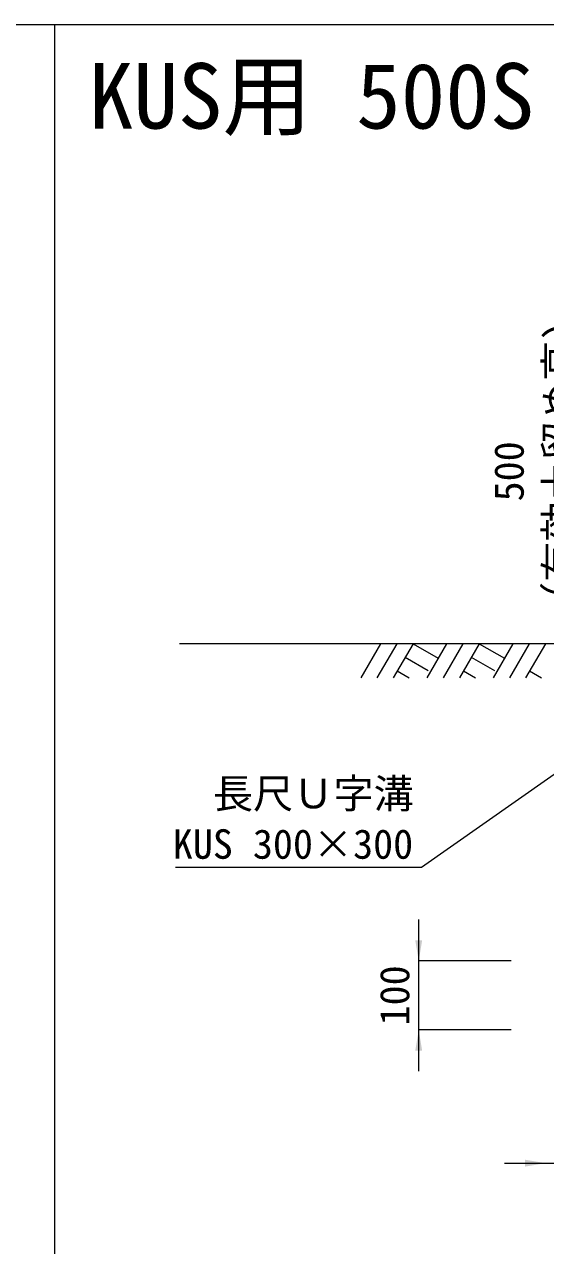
# Model space of a CAD drawing. Units: millimetres at full size, sheet at 1:20; details may follow other scales. Extents: x 201886 to 211886, y 860265 to 873235.
# Drawn here: x 205843 to 206599, y 871207 to 872978 of the extents above; entities that cross this region are included whole.
import ezdxf
from ezdxf.enums import TextEntityAlignment as Align

# ---------------------------------------------------------------- set-up
doc = ezdxf.new("R2010")
doc.units = ezdxf.units.MM
doc.header["$LTSCALE"] = 20
for name, color, linetype, lineweight in [('0_2', 7, 'Continuous', 20), ('ハッチング', 7, 'Continuous', 5), ('図枠', 5, 'Continuous', 13), ('寸法線', 7, 'Continuous', 13), ('引出線', 4, 'Continuous', 13)]:
    doc.layers.add(name, color=color, linetype=linetype, lineweight=lineweight)
doc.layers.add('文字', color=7, linetype='Continuous')
doc.styles.add('ＭＳ ゴシック', font='')
doc.styles.get('ＭＳ ゴシック').set_extended_font_data('MS Gothic')

# ---------------------------------------------------------------- blocks, each defined once
blk = doc.blocks.new('filled_arrow')
at = {"color": 0, "linetype": 'Continuous', "lineweight": -2}
blk.add_solid([(7.5, 1.25), (0, 0), (7.5, -1.25)], dxfattribs=at)

msp = doc.modelspace()

# ---------------------------------------------------------------- linework, layer by layer
at = {"layer": '0_2'}
msp.add_line((206619.85, 872079.85), (206067.78, 872079.85), dxfattribs=at)
at = {"layer": 'ハッチング', "lineweight": 9}
for p, q in [((206359.29, 872079.85), (206330.64, 872030.23)), ((206382.91, 872079.85), (206354.26, 872030.23)), ((206406.53, 872079.85), (206377.88, 872030.23)), ((206406.53, 872079.85), (206443.1, 872058.74)), ((206455.29, 872079.85), (206426.64, 872030.23)), ((206478.91, 872079.85), (206450.26, 872030.23)), ((206502.53, 872079.85), (206473.88, 872030.23)), ((206502.53, 872079.85), (206539.1, 872058.74)), ((206551.29, 872079.85), (206522.64, 872030.23)), ((206574.91, 872079.85), (206546.26, 872030.23)), ((206598.53, 872079.85), (206569.88, 872030.23)), ((206395.11, 872060.07), (206428.52, 872040.78)), ((206491.11, 872060.07), (206524.52, 872040.78)), ((206383.69, 872040.29), (206401.1, 872030.23)), ((206479.69, 872040.29), (206497.1, 872030.23)), ((206575.69, 872040.29), (206593.1, 872030.23))]:
    msp.add_line(p, q, dxfattribs=at)
at = {"layer": '図枠'}
for p, q in [((201886.35, 872977.81), (207886.35, 872977.81)), ((205886.35, 872977.81), (205886.35, 867477.81))]:
    msp.add_line(p, q, dxfattribs=at)
at = {"layer": '寸法線'}
for p, q in [((206414.8, 871459.85), (206414.8, 871679.85)), ((206549.1, 871619.85), (206414.8, 871619.85)), ((206549.1, 871519.85), (206414.8, 871519.85)), ((206539.1, 871326.56), (206759.1, 871326.56))]:
    msp.add_line(p, q, dxfattribs=at)
at = {"layer": '引出線', "lineweight": 9}
msp.add_lwpolyline([(206648.6, 871916.42), (206418.93, 871755.06), (206409.91, 871755.06), (206061.83, 871755.06)], dxfattribs=at)

# ---------------------------------------------------------------- block references
at = {"layer": '寸法線', "xscale": 4, "yscale": 4}
for p, rotation in [((206414.8, 871619.85), 90), ((206414.8, 871519.85), 270), ((206599.1, 871326.56), 180)]:
    msp.add_blockref('filled_arrow', p, dxfattribs=dict(at, rotation=rotation))

# ---------------------------------------------------------------- texts
at = {"layer": '寸法線', "style": 'ＭＳ ゴシック'}
for s, p in [('（有効土留め高)', (206653.05, 872111.32)), ('500', (206579.92, 872286.15))]:
    msp.add_text(s, height=42.72, rotation=90, dxfattribs=at).set_placement(p, align=Align.BOTTOM_LEFT)
msp.add_text('100', height=42.72, rotation=90, dxfattribs=at).set_placement((206379.8, 871569.85), align=Align.MIDDLE_CENTER)
at = {"layer": '引出線', "style": 'ＭＳ ゴシック'}
for s, p in [('長尺Ｕ字溝', (206116.29, 871828.3)), ('KUS 300×300', (206058.01, 871755.17))]:
    msp.add_text(s, height=42.72, dxfattribs=at).set_placement(p, align=Align.BOTTOM_LEFT)
at = {"layer": '文字', "style": 'ＭＳ ゴシック'}
msp.add_text('KUS用 500S', height=94.94, dxfattribs=at).set_placement((205936.35, 872798.31), align=Align.BOTTOM_LEFT)

doc.saveas('drawing.dxf')
